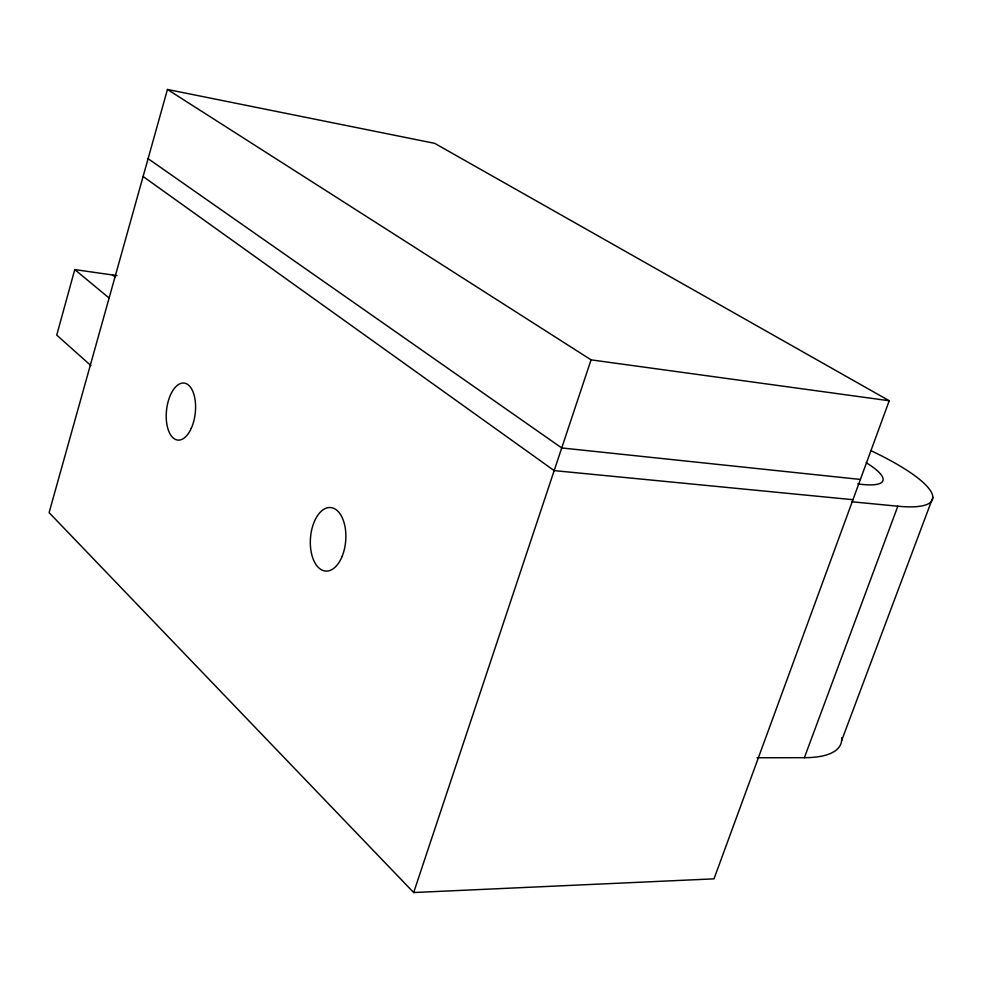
<?xml version="1.0" encoding="UTF-8"?>
<svg xmlns="http://www.w3.org/2000/svg" width="982" height="982" viewBox="0 0 982 982"><rect width="100%" height="100%" fill="white"/><g stroke="black" fill="none" stroke-linecap="round" stroke-linejoin="round"><path stroke-width="1.47" d="M117.054 275.623L74.767 269.584L56.735 335.095L90.945 365.635M167.443 89.46L49.1 512.629L413.668 892.54L714 878.853L889.226 400.754L434.658 143.335L167.443 89.46L591.066 359.854L889.226 400.754M413.668 892.54L591.066 359.854M756.987 757.76L804.368 757.687L897.83 506.209A122.492 27.324 19.8 0 0 871.279 450.848M841.635 740.575L932.9 497.273M852.965 499.703L554.179 470.611L143.102 176.502M852.106 501.802L897.83 506.209M860.392 479.437L561.729 447.952L148.098 158.654M112.513 274.972L114.894 276.899M74.767 269.584L108.941 297.877M841.66 737.715A119.276 39.243 20.6 0 1 804.368 757.687M866.284 462.731A69.931 15.589 19.8 0 1 857.802 483.868M191.281 428.299A28.687 14.435 -83.7 0 0 184.714 383.164A28.687 14.435 -83.7 0 0 166.719 423.279A28.687 14.435 -83.7 0 0 191.281 428.299M342.104 556.413A31.854 17.664 -85.6 0 0 330.615 507.547A31.854 17.664 -85.6 0 0 311.601 553.934A31.854 17.664 -85.6 0 0 342.104 556.413"/></g></svg>
